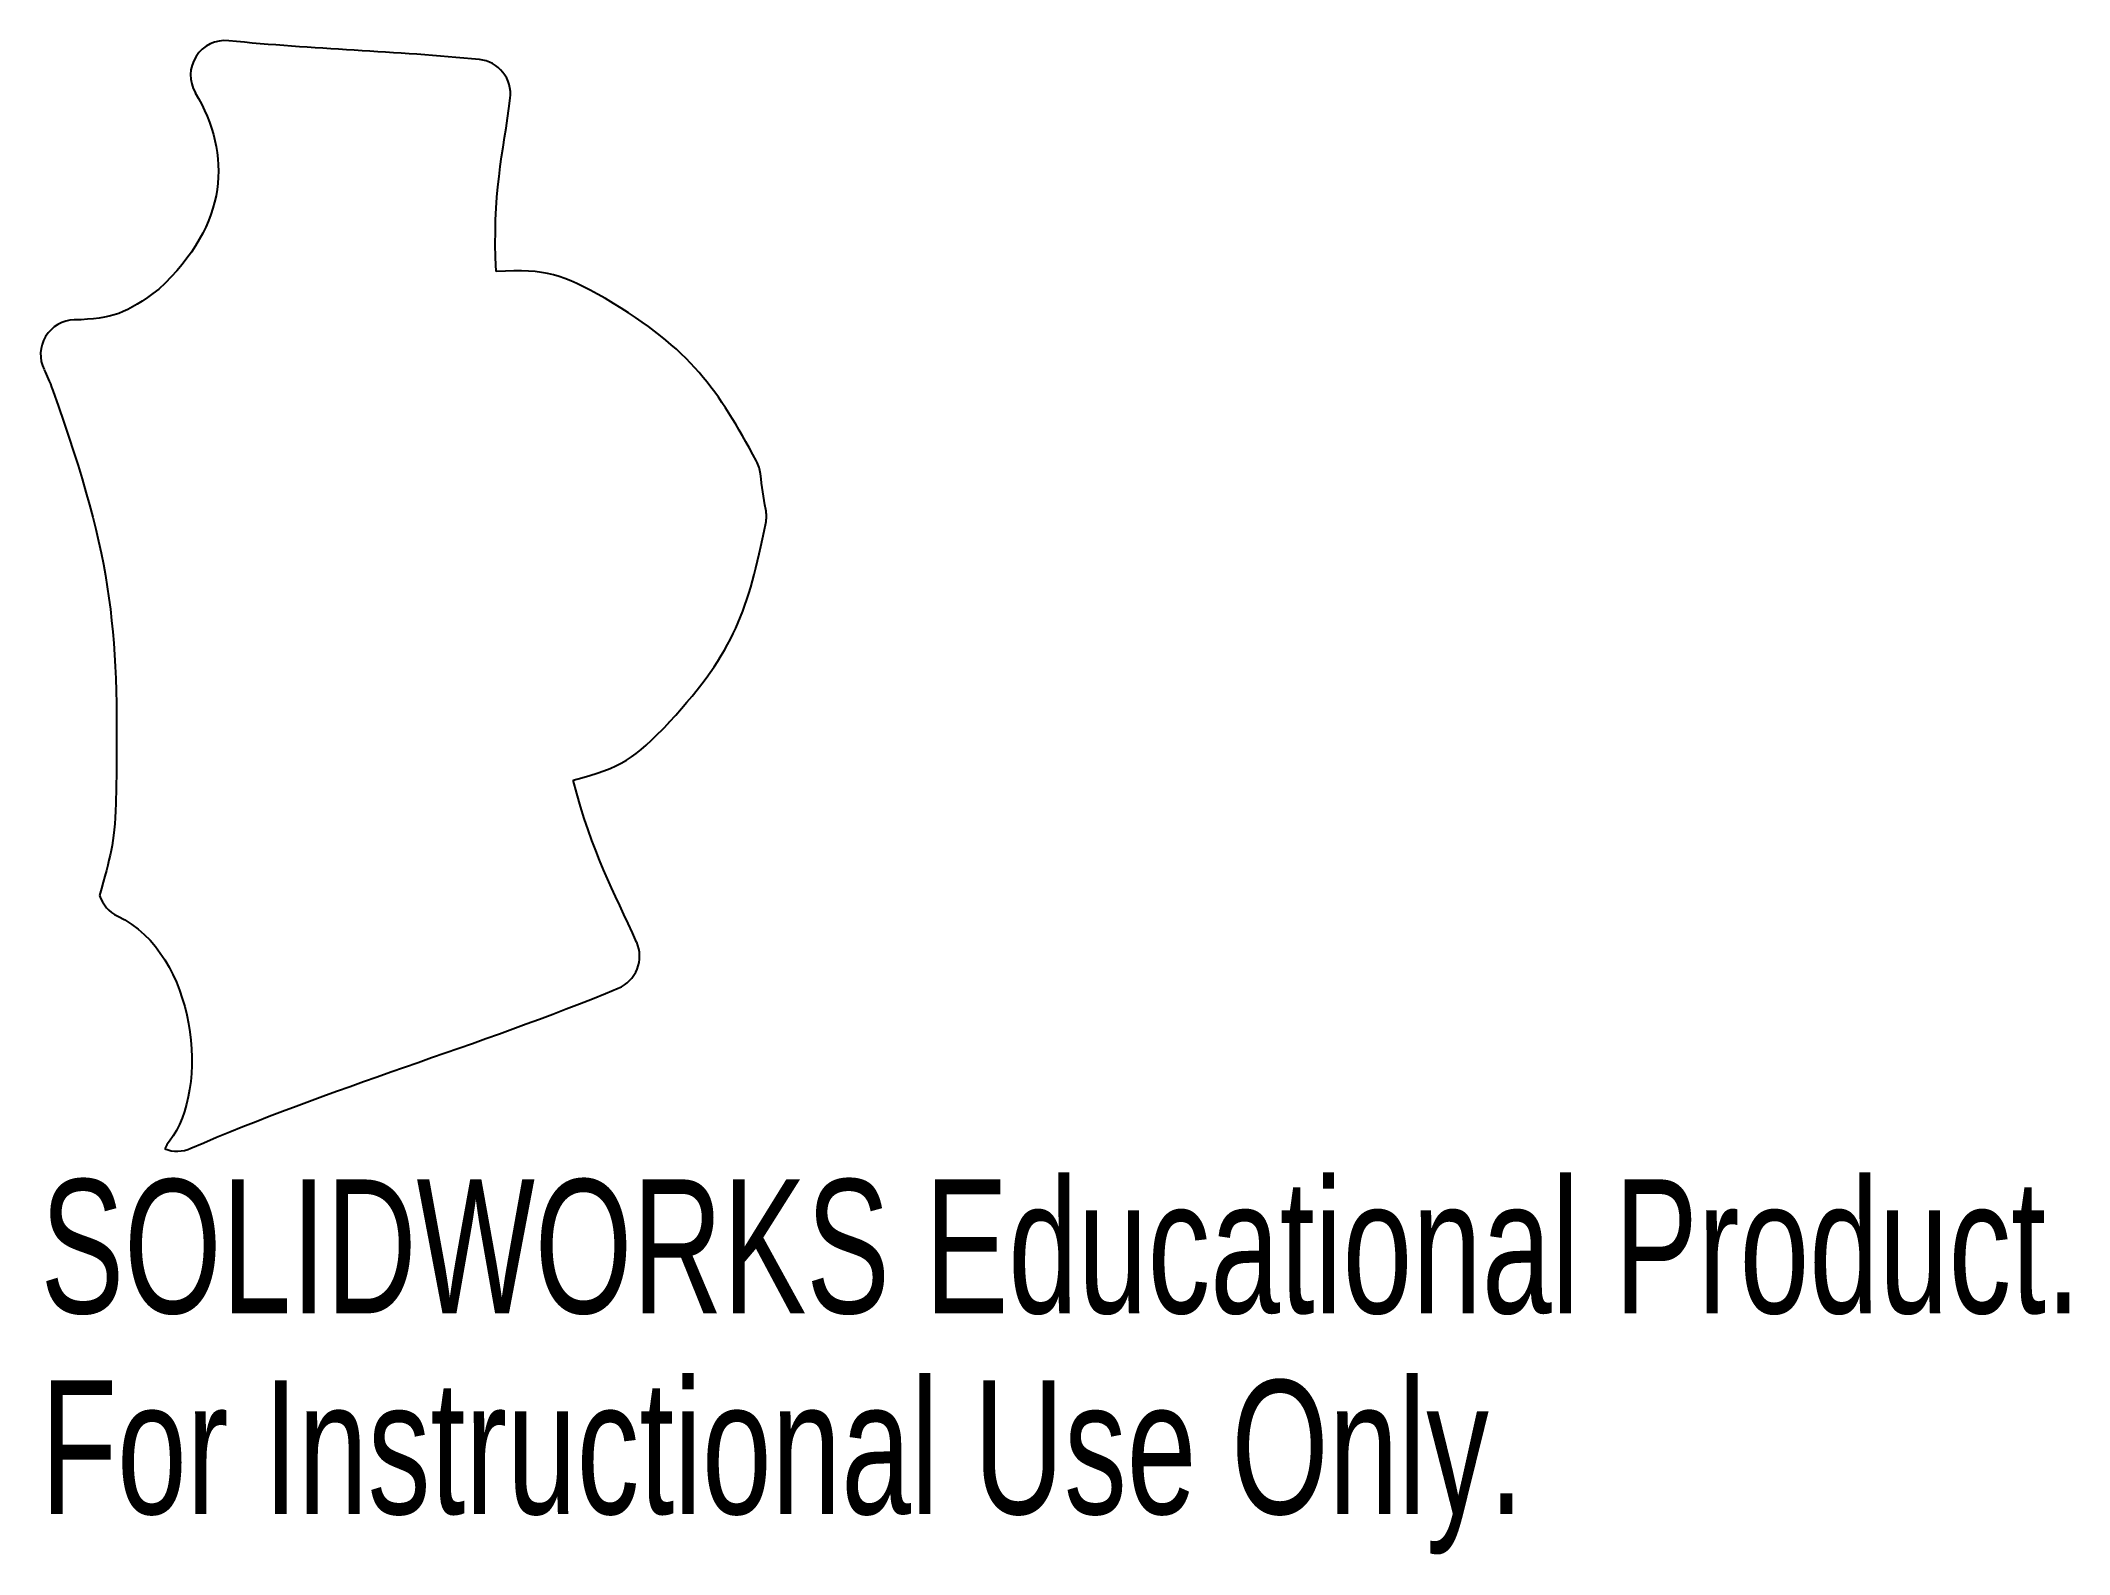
# Model space of a CAD drawing. Header units: millimetres. Extents: x 27.7 to 101, y -38.9 to 15.8.
import ezdxf

# ---------------------------------------------------------------- set-up
doc = ezdxf.new("R2010")
doc.units = ezdxf.units.MM
doc.styles.add('SLDTEXTSTYLE0', font='TXT', dxfattribs={"width": 0.7})

msp = doc.modelspace()

# ---------------------------------------------------------------- linework, layer by layer
at = {"color": 7, "linetype": 'Continuous', "lineweight": 25}
for centre, start, end in [((34.413, 14.504), 84.15144, 210.45513), ((43.467, 13.824), 352.88149, 84.23574), ((28.996, 4.417), 91.41749, 205.91344), ((52.503, -0.031), 6.19759, 28.54329), ((52.71, -1.417), 348.41868, 10.76879), ((49.54, -8.009), 315.9964, 317.66603), ((31.069, -14.737), 197.74365, 244.55205), ((48.13, -17.312), 292.57476, 23.81054), ((33.386, -24.754), 141.95217, 157.25769), ((32.671, -23.1), 249.50237, 293.61251)]:
    msp.add_arc(centre, 1.25, start, end, dxfattribs=at)
for points in [[(43.593, 15.067), (40.591, 15.37), (37.57, 15.437), (34.54, 15.747)], [(33.335, 13.87), (34.651, 11.628), (34.555, 9.147), (32.018, 6.772)], [(44.203, 7.417), (44.043, 10.192), (44.461, 11.692), (44.707, 13.669)], [(48.153, 6.435), (46.548, 7.324), (46.042, 7.516), (44.203, 7.417)], [(32.018, 6.772), (30.832, 5.895), (30.354, 5.703), (28.965, 5.666)], [(53.601, 0.567), (52.211, 3.123), (51.281, 4.585), (48.153, 6.435)], [(27.872, 3.87), (27.979, 3.65), (28.056, 3.464), (28.19, 3.123)], [(28.19, 3.123), (30.448, -3.221), (30.57, -5.568), (30.47, -11.791)], [(53.938, -1.184), (53.85, -0.722), (53.797, -0.363), (53.746, 0.104)], [(50.464, -8.851), (52.868, -6.21), (53.281, -4.843), (53.935, -1.668)], [(46.979, -10.949), (48.744, -10.51), (49.189, -10.171), (50.439, -8.877)], [(49.273, -16.807), (48.442, -14.924), (47.682, -13.657), (46.979, -10.949)], [(30.47, -11.791), (30.406, -13.294), (30.259, -13.713), (29.878, -15.118)], [(30.532, -15.865), (33.39, -17.225), (33.866, -22.118), (32.402, -23.984)], [(33.172, -24.246), (38.109, -22.087), (43.659, -20.523), (48.61, -18.466)]]:
    msp.add_open_spline(points, degree=3, dxfattribs=at)

# ---------------------------------------------------------------- texts
at = {"color": 7, "linetype": 'Continuous', "char_height": 4.83362, "attachment_point": 1, "style": 'SLDTEXTSTYLE0'}
for s, insert in [('SOLIDWORKS Educational Product.', (27.746, -25.37)), ('For Instructional Use Only.', (27.746, -32.62))]:
    msp.add_mtext(s, dxfattribs=dict(at, insert=insert))

doc.saveas('drawing.dxf')
